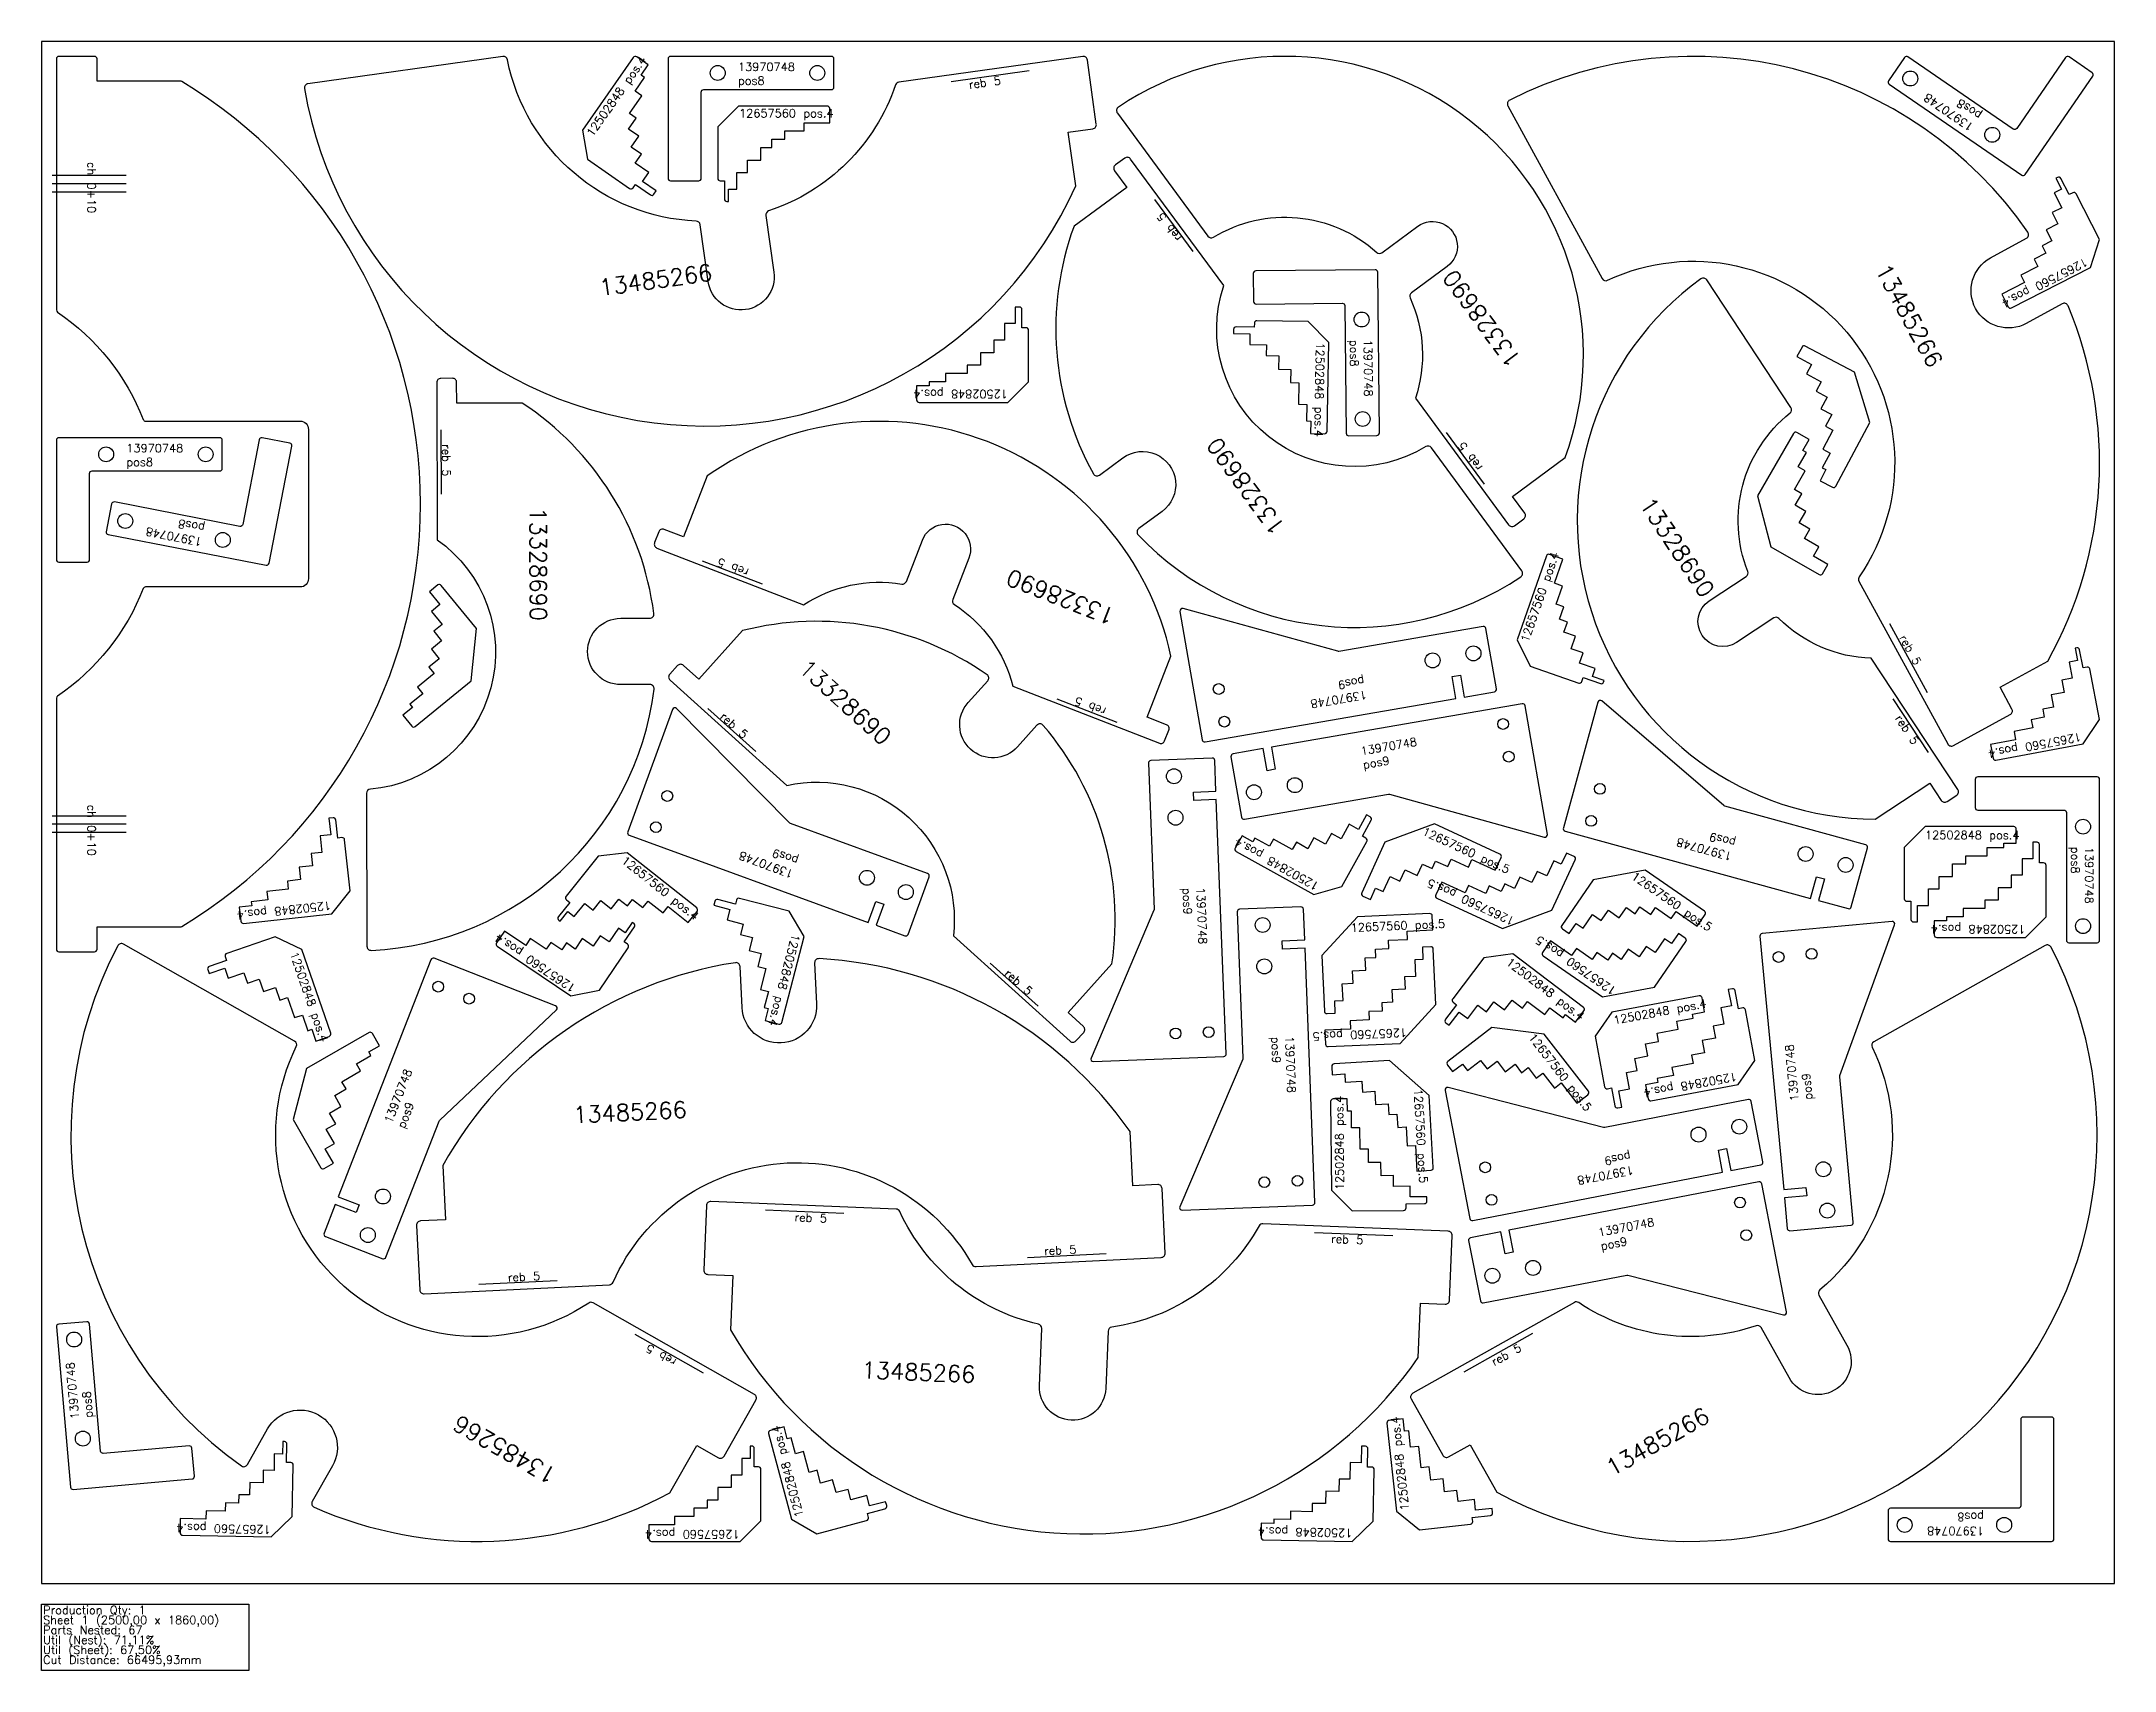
# Model space of a CAD drawing. Header units: millimetres. Extents: x 0 to 2500, y -105 to 1860.
import ezdxf

# ---------------------------------------------------------------- set-up
doc = ezdxf.new("R2010")
doc.units = ezdxf.units.MM
for name, color, linetype in [('12502848', 7, 'Continuous'), ('12657560', 7, 'Continuous'), ('13328690', 7, 'Continuous'), ('13485266', 7, 'Continuous'), ('13967109', 7, 'Continuous'), ('13970748', 7, 'Continuous'), ('Chanfro', 7, 'Continuous'), ('Rebaixo', 7, 'Continuous'), ('sheet', 24, 'Continuous'), ('Stats', 7, 'Continuous'), ('Texto', 7, 'Continuous')]:
    doc.layers.add(name, color=color, linetype=linetype)
doc.styles.get("Standard").update_dxf_attribs({"font": 'txt.shx'})

msp = doc.modelspace()

# ---------------------------------------------------------------- linework, layer by layer
at = {"layer": '12502848', "color": 1}
for points in [[(716.3, 1687.5), (734.3, 1674.9, 0.414214), (738.5, 1675.6), (741.3, 1679.7), (724.9, 1691.2), (732.4, 1701.8), (716, 1713.3), (723.5, 1723.9), (711.2, 1732.5), (720.4, 1745.6), (708.1, 1754.3), (717.3, 1767.4), (709.1, 1773.1), (724, 1794.4), (715.8, 1800.1), (727.3, 1816.5), (723.2, 1819.4), (731.8, 1831.7), (717.8, 1841.4, 0.414214), (713.7, 1840.7), (652.3, 1753), (658.4, 1718.2), (709.2, 1682.7, 0.414214), (713.4, 1683.4)], [(1182.4, 1514.6), (1182.4, 1536.6, 0.414214), (1179.4, 1539.6), (1174.4, 1539.6), (1174.4, 1519.6), (1161.4, 1519.6), (1161.4, 1499.6), (1148.4, 1499.6), (1148.4, 1484.6), (1132.4, 1484.6), (1132.4, 1469.6), (1116.4, 1469.6), (1116.4, 1459.6), (1090.4, 1459.6), (1090.4, 1449.6), (1070.4, 1449.6), (1070.4, 1444.6), (1055.4, 1444.6), (1055.4, 1427.6, 0.414214), (1058.4, 1424.6), (1165.4, 1424.6), (1190.4, 1449.6), (1190.4, 1511.6, 0.414214), (1187.4, 1514.6)], [(1462.6, 1515.3), (1440.6, 1515.7, 0.414214), (1437.5, 1512.7), (1437.4, 1507.7), (1457.4, 1507.4), (1457.2, 1494.4), (1477.2, 1494), (1477, 1481), (1492, 1480.8), (1491.7, 1464.8), (1506.7, 1464.5), (1506.4, 1448.5), (1516.4, 1448.3), (1516, 1422.3), (1526, 1422.1), (1525.6, 1402.2), (1530.6, 1402.1), (1530.3, 1387.1), (1547.3, 1386.8, 0.414214), (1550.4, 1389.7), (1552.3, 1496.7), (1527.7, 1522.1), (1465.7, 1523.2, 0.414214), (1462.7, 1520.3)], [(2164, 1323.5), (2204.9, 1400.3), (2186.3, 1461.2), (2127.1, 1492.6, 0.414214), (2123.1, 1491.4), (2117, 1479.9), (2134.6, 1470.5), (2128.5, 1459), (2146.2, 1449.6), (2140.1, 1438.2), (2153.3, 1431.1), (2145.8, 1417), (2159.1, 1410), (2151.5, 1395.8), (2160.4, 1391.1), (2148.2, 1368.2), (2157, 1363.5), (2147.6, 1345.8), (2152, 1343.5), (2145, 1330.2), (2160, 1322.3, 0.414214)], [(2112.8, 1387.2), (2069.3, 1311.9), (2085.7, 1250.4), (2143.7, 1216.9, 0.414214), (2147.8, 1218), (2154.3, 1229.2), (2137, 1239.2), (2143.5, 1250.5), (2126.2, 1260.5), (2132.7, 1271.7), (2119.7, 1279.2), (2127.7, 1293.1), (2114.8, 1300.6), (2122.8, 1314.5), (2114.1, 1319.5), (2127.1, 1342), (2118.5, 1347), (2128.5, 1364.3), (2124.1, 1366.8), (2131.7, 1379.8), (2116.9, 1388.3, 0.414214)], [(450.8, 1033.7), (518.2, 1088.7), (524.6, 1152.1), (482.2, 1203.9, 0.414214), (478, 1204.4), (467.9, 1196.2), (480.6, 1180.7), (470.5, 1172.4), (483.2, 1156.9), (473.1, 1148.7), (482.6, 1137.1), (470.2, 1127), (479.7, 1115.4), (467.3, 1105.2), (473.6, 1097.5), (453.5, 1081.1), (459.8, 1073.3), (444.3, 1060.7), (447.5, 1056.8), (435.9, 1047.3), (446.6, 1034.1, 0.414214)], [(1592.9, 901.3), (1603.6, 920.6, 0.414214), (1602.4, 924.6), (1598, 927.1), (1588.3, 909.6), (1576.9, 915.9), (1567.2, 898.4), (1555.9, 904.8), (1548.6, 891.7), (1534.6, 899.4), (1527.3, 886.3), (1513.3, 894.1), (1508.4, 885.4), (1485.7, 898), (1480.9, 889.3), (1463.4, 899), (1461, 894.6), (1447.8, 901.9), (1439.6, 887.1, 0.414214), (1440.7, 883), (1534.2, 831), (1568.2, 840.7), (1598.4, 894.8, 0.414214), (1597.2, 898.9)], [(357.3, 899.1), (354.9, 921, 0.414214), (351.6, 923.7), (346.6, 923.1), (348.8, 903.2), (335.9, 901.8), (338, 881.9), (325.1, 880.5), (326.7, 865.6), (310.8, 863.9), (312.5, 849), (296.6, 847.2), (297.6, 837.3), (271.8, 834.5), (272.9, 824.5), (253, 822.4), (253.5, 817.4), (238.6, 815.8), (240.5, 798.9, 0.414214), (243.8, 796.2), (350.1, 807.8), (372.3, 835.4), (365.6, 897, 0.414214), (362.3, 899.7)], [(2254.5, 822.9), (2254.5, 800.9, 0.414214), (2257.5, 797.9), (2262.5, 797.9), (2262.5, 817.9), (2275.5, 817.9), (2275.5, 837.9), (2288.5, 837.9), (2288.5, 852.9), (2304.5, 852.9), (2304.5, 867.9), (2320.5, 867.9), (2320.5, 877.9), (2346.5, 877.9), (2346.5, 887.9), (2366.5, 887.9), (2366.5, 892.9), (2381.5, 892.9), (2381.5, 909.9, 0.414214), (2378.5, 912.9), (2271.5, 912.9), (2246.5, 887.9), (2246.5, 825.9, 0.414214), (2249.5, 822.9)], [(2409.5, 869.2), (2409.5, 891.2, 0.414214), (2406.5, 894.2), (2401.5, 894.2), (2401.5, 874.2), (2388.5, 874.2), (2388.5, 854.2), (2375.5, 854.2), (2375.5, 839.2), (2359.5, 839.2), (2359.5, 824.2), (2343.5, 824.2), (2343.5, 814.2), (2317.5, 814.2), (2317.5, 804.2), (2297.5, 804.2), (2297.5, 799.2), (2282.5, 799.2), (2282.5, 782.2, 0.414214), (2285.5, 779.2), (2392.5, 779.2), (2417.5, 804.2), (2417.5, 866.2, 0.414214), (2414.5, 869.2)], [(836.9, 819.4), (815.6, 825, 0.414214), (811.9, 822.8), (810.7, 818), (830, 813), (826.8, 800.4), (846.1, 795.3), (842.8, 782.8), (857.4, 779), (853.3, 763.5), (867.9, 759.7), (863.8, 744.2), (873.5, 741.7), (867, 716.6), (876.6, 714), (871.6, 694.7), (876.4, 693.4), (872.7, 678.9), (889.1, 674.6, 0.414214), (892.8, 676.8), (919.7, 780.3), (901.8, 810.8), (841.8, 826.4, 0.414214), (838.1, 824.3)], [(223.2, 751.4), (202.4, 744.2, 0.414214), (200.5, 740.4), (202.2, 735.7), (221.1, 742.2), (225.3, 730), (244.2, 736.5), (248.5, 724.2), (262.7, 729.1), (267.9, 714), (282.1, 718.9), (287.3, 703.8), (296.7, 707), (305.2, 682.5), (314.7, 685.7), (321.2, 666.8), (326, 668.5), (330.9, 654.3), (346.9, 659.9, 0.414214), (348.8, 663.7), (313.8, 764.8), (282, 780.2), (223.4, 760, 0.414214), (221.6, 756.2)], [(1706.4, 698.1), (1693.1, 680.6, 0.414214), (1693.7, 676.4), (1697.7, 673.4), (1709.8, 689.3), (1720.1, 681.4), (1732.2, 697.4), (1742.6, 689.5), (1751.6, 701.5), (1764.4, 691.8), (1773.4, 703.8), (1786.2, 694.1), (1792.2, 702.1), (1813, 686.3), (1819, 694.3), (1834.9, 682.2), (1838, 686.2), (1849.9, 677.1), (1860.2, 690.7, 0.414214), (1859.6, 694.9), (1774.4, 759.6), (1739.3, 754.7), (1701.9, 705.3, 0.414214), (1702.4, 701.1)], [(1893.4, 597.7), (1897.4, 576.1, 0.414214), (1900.9, 573.7), (1905.8, 574.6), (1902.2, 594.3), (1915, 596.6), (1911.4, 616.3), (1924.2, 618.6), (1921.4, 633.4), (1937.2, 636.3), (1934.5, 651), (1950.2, 653.9), (1948.4, 663.8), (1973.9, 668.5), (1972.1, 678.3), (1991.8, 681.9), (1990.9, 686.9), (2005.7, 689.6), (2002.6, 706.3, 0.414214), (1999.1, 708.7), (1893.8, 689.3), (1873.8, 660.2), (1885, 599.2, 0.414214), (1888.5, 596.8)], [(2046.7, 693.3), (2042.7, 715, 0.414214), (2039.2, 717.4), (2034.2, 716.5), (2037.9, 696.8), (2025.1, 694.4), (2028.7, 674.8), (2015.9, 672.4), (2018.7, 657.7), (2002.9, 654.8), (2005.6, 640), (1989.9, 637.1), (1991.7, 627.3), (1966.2, 622.5), (1968, 612.7), (1948.3, 609.1), (1949.2, 604.2), (1934.5, 601.4), (1937.5, 584.7, 0.414214), (1941, 582.3), (2046.3, 601.7), (2066.3, 630.9), (2055.1, 691.8, 0.414214), (2051.6, 694.2)], [(395.1, 664.5), (319.8, 621), (303.4, 559.5), (336.9, 501.5, 0.414214), (341, 500.4), (352.3, 506.9), (342.3, 524.2), (353.5, 530.7), (343.5, 548), (354.8, 554.5), (347.2, 567.5), (361.1, 575.5), (353.6, 588.5), (367.4, 596.5), (362.4, 605.2), (384.9, 618.2), (379.9, 626.9), (397.2, 636.9), (394.7, 641.2), (407.7, 648.7), (399.2, 663.4, 0.414214)], [(1645.7, 458.1), (1667.7, 458.3, 0.414214), (1670.7, 461.3), (1670.6, 466.3), (1650.6, 466.2), (1650.5, 479.2), (1630.5, 479), (1630.4, 492), (1615.4, 491.9), (1615.3, 507.9), (1600.3, 507.8), (1600.2, 523.8), (1590.2, 523.7), (1590, 549.7), (1580, 549.6), (1579.8, 569.6), (1574.8, 569.6), (1574.7, 584.6), (1557.7, 584.5, 0.414214), (1554.7, 581.4), (1555.6, 474.4), (1580.7, 449.6), (1642.7, 450.1, 0.414214), (1645.7, 453.1)], [(996, 84.5), (1017.2, 90.2, 0.414214), (1019.3, 93.9), (1018, 98.7), (998.7, 93.5), (995.3, 106.1), (976, 100.9), (972.7, 113.4), (958.2, 109.6), (954, 125), (939.5, 121.1), (935.4, 136.6), (925.7, 134), (919, 159.1), (909.4, 156.5), (904.2, 175.8), (899.3, 174.6), (895.5, 189), (879, 184.6, 0.414214), (876.9, 181), (904.6, 77.6), (935.2, 59.9), (995.1, 76, 0.414214), (997.2, 79.7)], [(1725.4, 79.8), (1747.3, 82.2, 0.414214), (1750, 85.5), (1749.4, 90.5), (1729.5, 88.3), (1728.1, 101.2), (1708.3, 99.1), (1706.9, 112), (1692, 110.4), (1690.2, 126.3), (1675.3, 124.7), (1673.6, 140.6), (1663.7, 139.5), (1660.9, 165.4), (1650.9, 164.3), (1648.8, 184.2), (1643.8, 183.7), (1642.2, 198.6), (1625.3, 196.8, 0.414214), (1622.6, 193.5), (1634.1, 87.1), (1661.7, 64.9), (1723.3, 71.6, 0.414214), (1726, 74.9)], [(1599.2, 140.4), (1599.6, 162.4, 0.414214), (1596.7, 165.5), (1591.7, 165.6), (1591.3, 145.6), (1578.3, 145.8), (1578, 125.8), (1565, 126), (1564.7, 111), (1548.7, 111.3), (1548.5, 96.3), (1532.5, 96.6), (1532.3, 86.6), (1506.3, 87.1), (1506.1, 77.1), (1486.1, 77.4), (1486, 72.4), (1471, 72.7), (1470.7, 55.7, 0.414214), (1473.7, 52.6), (1580.7, 50.8), (1606.1, 75.3), (1607.2, 137.3, 0.414214), (1604.2, 140.4)]]:
    msp.add_lwpolyline(points, format="xyb", close=True, dxfattribs=at)
at = {"layer": '12657560', "color": 1}
for points in [[(947.6, 1782), (840.6, 1782), (815.6, 1757), (815.6, 1695, 0.414214), (818.6, 1692), (823.6, 1692), (823.6, 1670, 0.414214), (826.6, 1667), (828.6, 1667), (828.6, 1682), (838.6, 1682), (838.6, 1702), (851.6, 1702), (851.6, 1717), (867.6, 1717), (867.6, 1732), (880.6, 1732), (880.6, 1742), (896.6, 1742), (896.6, 1752), (919.6, 1752), (919.6, 1762), (950.6, 1762), (950.6, 1779, 0.414214)], [(2375.8, 1538.6), (2471.1, 1587.3), (2482, 1621), (2453.7, 1676.1, 0.414214), (2449.7, 1677.5), (2445.2, 1675.2), (2435.2, 1694.8, 0.414214), (2431.2, 1696.1), (2429.4, 1695.2), (2436.2, 1681.8), (2427.3, 1677.3), (2436.4, 1659.4), (2424.9, 1653.5), (2431.7, 1640.2), (2417.4, 1632.9), (2424.3, 1619.5), (2412.7, 1613.6), (2417.3, 1604.7), (2403, 1597.4), (2407.6, 1588.5), (2387.1, 1578), (2391.6, 1569.1), (2364, 1555), (2371.8, 1539.9, 0.414214)], [(1814.9, 1239.4), (1779.8, 1138.3), (1795.2, 1106.5), (1853.8, 1086.1, 0.414214), (1857.6, 1088), (1859.2, 1092.7), (1880, 1085.5, 0.414214), (1883.8, 1087.3), (1884.5, 1089.2), (1870.3, 1094.1), (1873.6, 1103.6), (1854.7, 1110.2), (1859, 1122.4), (1844.8, 1127.4), (1850.1, 1142.5), (1835.9, 1147.4), (1840.2, 1159.7), (1830.7, 1163), (1836, 1178.1), (1826.5, 1181.4), (1834.1, 1203.1), (1824.6, 1206.4), (1834.8, 1235.6), (1818.7, 1241.2, 0.414214)], [(2357, 993), (2462.1, 1012.9), (2482, 1042.1), (2470.4, 1103.1, 0.414214), (2466.9, 1105.4), (2462, 1104.5), (2457.9, 1126.1, 0.414214), (2454.4, 1128.5), (2452.4, 1128.1), (2455.2, 1113.4), (2445.4, 1111.5), (2449.1, 1091.9), (2436.4, 1089.5), (2439.2, 1074.7), (2423.4, 1071.7), (2426.2, 1057), (2413.5, 1054.6), (2415.3, 1044.8), (2399.6, 1041.8), (2401.5, 1032), (2378.9, 1027.7), (2380.7, 1017.8), (2350.3, 1012.1), (2353.5, 995.4, 0.414214)], [(1753.2, 860.3), (1760.3, 875.7, 0.414214), (1758.8, 879.7), (1679.8, 916.1), (1620.1, 894.1), (1592.1, 833.2, 0.414214), (1593.6, 829.2), (1602.6, 825), (1608.9, 838.7), (1618, 834.5), (1626.4, 852.6), (1638.2, 847.2), (1644.4, 860.8), (1659, 854.1), (1665.3, 867.8), (1677.1, 862.3), (1681.2, 871.4), (1695.8, 864.7), (1700, 873.8), (1720.9, 864.2), (1725, 873.2)], [(790.2, 814.8), (706.4, 881.4), (671.3, 877.5), (632.7, 829, 0.414214), (633.2, 824.7), (637.1, 821.6), (623.4, 804.4, 0.414214), (623.9, 800.2), (625.4, 799), (634.8, 810.7), (642.6, 804.5), (655.1, 820.1), (665.2, 812), (674.6, 823.7), (687.1, 813.8), (696.4, 825.5), (706.6, 817.4), (712.8, 825.2), (725.3, 815.3), (731.6, 823.1), (749.6, 808.8), (755.8, 816.6), (780, 797.3), (790.6, 810.6, 0.414214)], [(1688.6, 845.9), (1681.4, 830.5, 0.414214), (1682.9, 826.5), (1761.9, 790.1), (1821.6, 812.1), (1849.7, 873, 0.414214), (1848.2, 877), (1839.1, 881.1), (1832.8, 867.5), (1823.8, 871.7), (1815.4, 853.5), (1803.6, 859), (1797.3, 845.4), (1782.8, 852), (1776.5, 838.4), (1764.7, 843.9), (1760.5, 834.8), (1746, 841.5), (1741.8, 832.4), (1720.9, 842), (1716.7, 832.9)], [(1996.7, 792.8), (2006.4, 806.8, 0.414214), (2005.6, 811), (1934, 860.4), (1871.4, 848.9), (1833.3, 793.7, 0.414214), (1834.1, 789.6), (1842.3, 783.9), (1850.9, 796.2), (1859.1, 790.6), (1870.4, 807), (1881.1, 799.6), (1889.7, 812), (1902.8, 802.9), (1911.4, 815.3), (1922.1, 807.9), (1927.7, 816.1), (1940.9, 807), (1946.6, 815.3), (1965.5, 802.2), (1971.2, 810.4)], [(1677.9, 788.3), (1677.2, 805.3, 0.414214), (1674.1, 808.1), (1587.1, 804.3), (1544.2, 757.3), (1547.1, 690.4, 0.414214), (1550.3, 687.5), (1560.3, 688), (1559.6, 703), (1569.6, 703.4), (1568.7, 723.4), (1581.7, 724), (1581, 739), (1597, 739.7), (1596.3, 754.6), (1609.3, 755.2), (1608.9, 765.2), (1624.9, 765.9), (1624.4, 775.9), (1647.4, 776.9), (1647, 786.9)], [(549.6, 768.6), (638.3, 708.8), (673, 715.5), (707.6, 766.9, 0.414214), (706.8, 771.1), (702.7, 773.9), (715, 792.1, 0.414214), (714.2, 796.3), (712.5, 797.4), (704.1, 785), (695.8, 790.6), (684.7, 774), (673.9, 781.3), (665.5, 768.8), (652.2, 777.8), (643.8, 765.3), (633.1, 772.6), (627.5, 764.3), (614.2, 773.3), (608.6, 765), (589.5, 777.8), (584, 769.5), (558.3, 786.9), (548.8, 772.8, 0.414214)], [(1819.8, 775.2), (1810.1, 761.2, 0.414214), (1810.9, 757), (1882.5, 707.6), (1945.1, 719.1), (1983.1, 774.2, 0.414214), (1982.4, 778.4), (1974.1, 784.1), (1965.6, 771.8), (1957.4, 777.4), (1946, 761), (1935.3, 768.3), (1926.8, 756), (1913.6, 765.1), (1905.1, 752.7), (1894.4, 760.1), (1888.8, 751.9), (1875.6, 761), (1869.9, 752.7), (1851, 765.8), (1845.3, 757.6)], [(1547.7, 667.4), (1548.4, 650.4, 0.414214), (1551.5, 647.6), (1638.5, 651.4), (1681.4, 698.3), (1678.5, 765.3, 0.414214), (1675.3, 768.1), (1665.3, 767.7), (1666, 752.7), (1656, 752.3), (1656.9, 732.3), (1643.9, 731.7), (1644.6, 716.7), (1628.6, 716), (1629.3, 701), (1616.3, 700.5), (1616.7, 690.5), (1600.7, 689.8), (1601.2, 679.8), (1578.2, 678.8), (1578.6, 668.8)], [(1851.5, 579.2), (1865, 589.6, 0.414214), (1865.5, 593.8), (1812.2, 662.6), (1749.1, 670.6), (1696.1, 629.6, 0.414214), (1695.6, 625.3), (1701.7, 617.4), (1713.6, 626.6), (1719.7, 618.7), (1735.5, 631), (1743.5, 620.7), (1755.3, 629.9), (1765.1, 617.2), (1777, 626.4), (1785, 616.1), (1792.9, 622.2), (1802.7, 609.6), (1810.6, 615.7), (1824.6, 597.5), (1832.6, 603.7)], [(1658.7, 497.5), (1675.7, 498.5, 0.414214), (1678.5, 501.7), (1673.4, 588.5), (1625.8, 630.8), (1558.9, 626.9, 0.414214), (1556.1, 623.7), (1556.7, 613.7), (1571.7, 614.6), (1572.3, 604.6), (1592.2, 605.8), (1593, 592.8), (1608, 593.7), (1608.9, 577.7), (1623.9, 578.6), (1624.7, 565.6), (1634.6, 566.2), (1635.6, 550.2), (1645.6, 550.8), (1646.9, 527.9), (1656.9, 528.5)], [(170.1, 58.2), (277.1, 56.3), (302.5, 80.9), (303.6, 142.9, 0.414214), (300.7, 145.9), (295.7, 146), (296, 168, 0.414214), (293.1, 171.1), (291.1, 171.1), (290.8, 156.1), (280.8, 156.3), (280.5, 136.3), (267.5, 136.5), (267.2, 121.5), (251.2, 121.8), (251, 106.8), (238, 107), (237.8, 97), (221.8, 97.3), (221.6, 87.3), (198.6, 87.7), (198.4, 77.7), (167.4, 78.3), (167.2, 61.3, 0.414214)], [(735.6, 50.7), (842.6, 50.7), (867.6, 75.7), (867.6, 137.7, 0.414214), (864.6, 140.7), (859.6, 140.7), (859.6, 162.7, 0.414214), (856.6, 165.7), (854.6, 165.7), (854.6, 150.7), (844.6, 150.7), (844.6, 130.7), (831.6, 130.7), (831.6, 115.7), (815.6, 115.7), (815.6, 100.7), (802.6, 100.7), (802.6, 90.7), (786.6, 90.7), (786.6, 80.7), (763.6, 80.7), (763.6, 70.7), (732.6, 70.7), (732.6, 53.7, 0.414214)]]:
    msp.add_lwpolyline(points, format="xyb", close=True, dxfattribs=at)
at = {"layer": '13328690', "color": 1}
for points in [[(1652.1, 1556.9, 0.355049), (1650.5, 1550.8, -0.189211), (1657, 1429.7), (1769.3, 1276.9, 0.414214), (1776.3, 1275.9), (1787.6, 1284.2, 0.414214), (1788.7, 1291.2), (1773.9, 1311.3), (1837.5, 1358.1, 0.726683), (1298.7, 1780.8, 0.426648), (1297.5, 1773.6), (1406.6, 1625.1, 0.388716), (1413.3, 1623.8, -0.33051), (1610.3, 1605.6, 0.355049), (1616.6, 1605.2), (1659.8, 1637, -1.000001), (1695.3, 1588.7)], [(1323.2, 1272.4, 0.45195), (1322.5, 1264.9, 0.365433), (1784, 1214.4, 0.426648), (1785.2, 1221.5), (1676.1, 1370, 0.388716), (1669.4, 1371.3, -0.697841), (1425.7, 1565.5), (1313.4, 1718.2, 0.414214), (1306.4, 1719.3), (1295.1, 1711, 0.414214), (1294.1, 1704), (1308.9, 1683.9), (1245.2, 1637.1, 0.217854), (1268.5, 1338.5, 0.45195), (1275.8, 1336.9), (1304.1, 1357.7, -1.000001), (1351.5, 1293.2)], [(2089, 1164.6), (2044.2, 1135.1, -1), (2011.1, 1185.1), (2055.9, 1214.7, 0.355049), (2057.8, 1220.7, -0.33051), (2108.8, 1411.9, 0.388716), (2109.8, 1418.5), (2008.2, 1572.3, 0.426648), (2001.1, 1573.6, 0.726683), (2211.4, 921.9), (2277.3, 965.5), (2291.1, 944.6, 0.414214), (2298, 943.2), (2309.7, 950.9, 0.414214), (2311.1, 957.8), (2206.6, 1116, -0.189211), (2095.2, 1164, 0.355049)], [(733.8, 1084.3), (698.7, 1084.2, -1), (698.5, 1164.2), (733.6, 1164.3, 0.45195), (738.5, 1170, 0.217854), (579.8, 1423.9), (500.8, 1423.7), (500.7, 1448.7, 0.414214), (495.7, 1453.7), (481.7, 1453.6, 0.414214), (476.7, 1448.6), (477.2, 1259, -0.697841), (396.6, 958, 0.388716), (392, 953.1), (392.5, 768.7, 0.426648), (397.7, 763.7, 0.365433), (738.8, 1078.7, 0.45195)], [(1171.4, 1082.2), (1348.1, 1013.5, 0.414214), (1354.5, 1016.4), (1359.6, 1029.4, 0.414214), (1356.8, 1035.9), (1333.4, 1045), (1362.1, 1118.6, 0.536675), (802.8, 1335.9), (774.2, 1262.3), (750.9, 1271.4, 0.414214), (744.4, 1268.5), (739.4, 1255.5, 0.414214), (742.2, 1249), (918.9, 1180.3, -0.189211), (1037.5, 1205.5, 0.355049), (1043, 1208.7), (1062.4, 1258.6, -1.000001), (1118.4, 1236.9), (1098.9, 1186.9, 0.355049), (1100.9, 1180.9, -0.189211)], [(1140.3, 1096.2, 0.217854), (845.5, 1149.3), (792.6, 1090.7), (774.1, 1107.4, 0.414214), (767, 1107.1), (757.6, 1096.7, 0.414214), (758, 1089.6), (898.7, 962.6, -0.51689), (1099.7, 781.1), (1240.5, 654.1, 0.414214), (1247.5, 654.4), (1256.9, 664.8, 0.414214), (1256.5, 671.9), (1238, 688.6), (1290.9, 747.3, 0.217854), (1208, 1035.1, 0.45195), (1200.5, 1035.2), (1177, 1009.1, -1), (1117.6, 1062.7), (1141.2, 1088.8, 0.45195)]]:
    msp.add_lwpolyline(points, format="xyb", close=True, dxfattribs=at)
at = {"layer": '13485266', "color": 1}
for points in [[(1261.3, 1837.6, 0.414214), (1255.7, 1841.9), (1034.1, 1810.8, 0.282749), (1030.1, 1807.5, -0.234081), (876.9, 1655.6, 0.361727), (873.6, 1650.1), (883.2, 1581.7, -1), (803.9, 1570.6), (794.3, 1639, 0.361727), (789.6, 1643.3, -0.344709), (561.9, 1837.9, 0.396596), (556.4, 1841.9), (321.4, 1809, 0.423303), (317.2, 1803.2, 0.74069), (1247.2, 1685.7), (1238.2, 1750.6), (1267.9, 1754.7, 0.414214), (1272.1, 1760.4)], [(2395.5, 1629.8, 0.375429), (1770.6, 1789.2, 0.423303), (1768.5, 1782.3), (1882.1, 1574.1, 0.396596), (1888.6, 1571.9, -0.765147), (2192.1, 1214.2, 0.282749), (2191.8, 1209), (2299, 1012.6, 0.414214), (2305.8, 1010.6), (2374.3, 1048, 0.414214), (2376.2, 1054.8), (2361.9, 1081.1), (2419.4, 1112.5, 0.230698), (2443.9, 1541.1, 0.444796), (2436.9, 1543.6), (2393.6, 1519.9, -0.999999), (2350.4, 1598.9), (2393.8, 1622.6, 0.444796)], [(241.1, 141.8, 0.444796), (248.3, 143.4), (272.7, 186.4, -0.999999), (351, 141.9), (326.6, 99, 0.444796), (328.9, 91.9, 0.230698), (757.9, 109.4), (790.2, 166.4), (816.3, 151.6, 0.414214), (823.1, 153.5), (861.6, 221.3, 0.414214), (859.7, 228.1), (665.2, 338.5, 0.282749), (659.9, 338.3, -0.765147), (307.3, 647.7, 0.396596), (305.2, 654.2), (98.9, 771.3, 0.423303), (92, 769.2, 0.375429)], [(483.9, 504.2), (487.1, 438.7), (457.2, 437.3, 0.414214), (452.4, 432), (456.3, 354.1, 0.414214), (461.5, 349.4), (685, 360.4, 0.282749), (689.3, 363.4, -0.614636), (1122.4, 384.8, 0.282749), (1127, 382.2), (1350.4, 393.3, 0.414214), (1355.2, 398.5), (1351.3, 476.4, 0.414214), (1346.1, 481.2), (1316.1, 479.7), (1312.9, 545.1, 0.230698), (937.7, 753.7, 0.444796), (932.4, 748.5), (934.8, 699.1, -0.999999), (844.9, 694.7), (842.5, 744.1, 0.444796), (836.8, 748.8, 0.230698)], [(1651.7, 222.6), (1689.9, 154.6, 0.414214), (1696.7, 152.7), (1722.8, 167.4), (1755, 110.3, 0.74069), (2423.4, 767.6, 0.423303), (2416.5, 769.6), (2209.7, 653.4, 0.396596), (2207.7, 646.8, -0.344709), (2144.6, 354.1, 0.361727), (2143.4, 347.8), (2177.3, 287.5, -1), (2107.5, 248.3), (2073.7, 308.6, 0.361727), (2067.7, 310.9, -0.234081), (1853.8, 338.9, 0.282749), (1848.6, 339.1), (1653.6, 229.4, 0.414214)], [(1035.1, 448.8, 0.282749), (1030.7, 451.7), (807.2, 460.7, 0.414214), (802, 455.9), (798.9, 378, 0.414214), (803.6, 372.8), (833.6, 371.6), (831, 306.1, 0.552944), (1660.3, 272.7), (1663, 338.2), (1692.9, 337, 0.414214), (1698.1, 341.8), (1701.3, 419.7, 0.414214), (1696.5, 424.9), (1472.9, 433.9, 0.282749), (1468.4, 431.4, -0.234081), (1290.6, 309.2, 0.361727), (1286.3, 304.4), (1283.5, 235.4, -1), (1203.6, 238.6), (1206.4, 307.7, 0.361727), (1202.5, 312.7, -0.234081)]]:
    msp.add_lwpolyline(points, format="xyb", close=True, dxfattribs=at)
at = {"layer": '13967109', "color": 1}
msp.add_lwpolyline([(169.2, 792.4, 0.564815), (169.2, 1811.6, 0.136464), (167.6, 1812), (67, 1812), (67, 1839, 0.414214), (64, 1842), (21, 1842, 0.414214), (18, 1839), (18, 1536.1, 0.24848), (19.3, 1533.6, -0.151564), (122.8, 1403.9, 0.308866), (125.6, 1402), (312, 1402, -0.414214), (322, 1392), (322, 1212, -0.414214), (312, 1202), (125.6, 1202, 0.308866), (122.8, 1200.1, -0.151564), (19.3, 1070.4, 0.24848), (18, 1067.9), (18, 765, 0.414214), (21, 762), (64, 762, 0.414214), (67, 765), (67, 792), (167.6, 792, 0.136464)], format="xyb", close=True, dxfattribs=at)
at = {"layer": '13970748', "color": 1}
for points in [[(798.6, 1802), (952.6, 1802, 0.414214), (955.6, 1805), (955.6, 1839, 0.414214), (952.6, 1842), (758.6, 1842, 0.414214), (755.6, 1839), (755.6, 1695, 0.414214), (758.6, 1692), (792.6, 1692, 0.414214), (795.6, 1695), (795.6, 1799, -0.414214)], [(2377.8, 1754.2), (2250.9, 1841.5, 0.414214), (2246.8, 1840.7), (2227.5, 1812.7, 0.414214), (2228.3, 1808.5), (2388.1, 1698.6, 0.414214), (2392.3, 1699.4), (2473.9, 1818, 0.414214), (2473.1, 1822.2), (2445.1, 1841.5, 0.414214), (2440.9, 1840.7), (2382, 1755, -0.414214)], [(1571.8, 1541.4), (1573.4, 1387.4, 0.414214), (1576.5, 1384.4), (1610.5, 1384.8, 0.414214), (1613.4, 1387.8), (1611.4, 1581.8, 0.414214), (1608.4, 1584.7), (1464.4, 1583.2, 0.414214), (1461.4, 1580.2), (1461.8, 1546.2, 0.414214), (1464.8, 1543.2), (1568.8, 1544.3, -0.414214)], [(61, 1342), (215, 1342, 0.414214), (218, 1345), (218, 1379, 0.414214), (215, 1382), (21, 1382, 0.414214), (18, 1379), (18, 1235, 0.414214), (21, 1232), (55, 1232, 0.414214), (58, 1235), (58, 1339, -0.414214)], [(239.3, 1275.1), (88.1, 1304.5, 0.414214), (84.6, 1302.1), (78.1, 1268.7, 0.414214), (80.4, 1265.2), (270.9, 1228.2, 0.414214), (274.4, 1230.6), (301.9, 1371.9, 0.414214), (299.5, 1375.4), (266.1, 1381.9, 0.414214), (262.6, 1379.6), (242.8, 1277.5, -0.414214)], [(1399.8, 1017.7, 0.414214), (1403.3, 1015.2), (1705.8, 1067.5), (1701.2, 1094.1), (1711.1, 1095.8), (1715.7, 1069.2), (1752.1, 1075.5, 0.414214), (1754.6, 1079), (1742, 1151.9, 0.414214), (1738.5, 1154.3), (1564.7, 1124.3, -0.110744), (1563.4, 1124.4), (1376.8, 1176, 0.550196), (1373, 1172.6)], [(707, 906.6, 0.414214), (708.7, 902.8), (997.1, 797.3), (1006.3, 822.7), (1015.7, 819.3), (1006.5, 793.9), (1041.2, 781.2, 0.414214), (1045.1, 783), (1070.5, 852.5, 0.414214), (1068.7, 856.3), (903.1, 916.9, -0.110744), (902, 917.6), (765.9, 1055.4, 0.550196), (761, 1054.3)], [(1789.3, 1058.6, 0.414214), (1785.8, 1061), (1483.3, 1008.7), (1487.9, 982.1), (1478, 980.4), (1473.4, 1007), (1437, 1000.7, 0.414214), (1434.5, 997.3), (1447.1, 924.3, 0.414214), (1450.6, 921.9), (1624.3, 951.9, -0.110744), (1625.7, 951.9), (1812.3, 900.2, 0.550196), (1816, 903.6)], [(1835.3, 911.3, 0.414214), (1837.4, 907.6), (2133.5, 826.4), (2140.6, 852.5), (2150.3, 849.8), (2143.1, 823.8), (2178.8, 814, 0.414214), (2182.5, 816.1), (2202.1, 887.5, 0.414214), (2200, 891.1), (2029.9, 937.8, -0.110744), (2028.8, 938.4), (1881.8, 1064.5, 0.550196), (1877, 1063)], [(1425.8, 635.7, 0.414214), (1428.7, 638.9), (1416.8, 945.6), (1389.8, 944.6), (1389.4, 954.6), (1416.4, 955.6), (1415, 992.6, 0.414214), (1411.9, 995.5), (1337.9, 992.6, 0.414214), (1335, 989.5), (1341.9, 813.3, -0.110744), (1341.6, 812), (1265.8, 633.8, 0.550196), (1268.6, 629.7)], [(2442, 929.9), (2442, 775.9, 0.414214), (2445, 772.9), (2479, 772.9, 0.414214), (2482, 775.9), (2482, 969.9, 0.414214), (2479, 972.9), (2335, 972.9, 0.414214), (2332, 969.9), (2332, 935.9, 0.414214), (2335, 932.9), (2439, 932.9, -0.414214)], [(1532.8, 456.4, 0.414214), (1535.7, 459.5), (1523.8, 766.3), (1496.8, 765.2), (1496.4, 775.2), (1523.4, 776.2), (1522, 813.2, 0.414214), (1518.9, 816.1), (1444.9, 813.2, 0.414214), (1442.1, 810.1), (1448.9, 633.9, -0.110744), (1448.6, 632.6), (1372.8, 454.5, 0.550196), (1375.7, 450.3)], [(2075.2, 784, 0.414214), (2072.4, 780.7), (2101, 475.1), (2127.9, 477.6), (2128.8, 467.6), (2101.9, 465.1), (2105.4, 428.3, 0.414214), (2108.6, 425.5), (2182.3, 432.4, 0.414214), (2185, 435.7), (2168.6, 611.3, -0.110744), (2168.8, 612.6), (2234.8, 794.6, 0.550196), (2231.7, 798.6)], [(473.6, 754.1, 0.414214), (469.7, 752.4), (357.9, 466.4), (383.1, 456.6), (379.5, 447.3), (354.3, 457.1), (340.8, 422.6, 0.414214), (342.5, 418.7), (411.5, 391.8, 0.414214), (415.4, 393.5), (479.5, 557.8, -0.110744), (480.3, 558.8), (621, 691.9, 0.550196), (620, 696.8)], [(1722.5, 440.3, 0.414214), (1726, 437.9), (2027.4, 496.2), (2022.3, 522.7), (2032.1, 524.6), (2037.2, 498.1), (2073.5, 505.1, 0.414214), (2075.9, 508.6), (2061.9, 581.3, 0.414214), (2058.4, 583.7), (1885.2, 550.2, -0.110744), (1883.9, 550.2), (1696.3, 598.2, 0.550196), (1692.6, 594.7)], [(2074.6, 481.9, 0.414214), (2071.1, 484.3), (1769.6, 426), (1774.8, 399.5), (1765, 397.6), (1759.8, 424.1), (1723.5, 417.1, 0.414214), (1721.1, 413.6), (1735.2, 340.9, 0.414214), (1738.7, 338.5), (1911.8, 372, -0.110744), (1913.1, 372), (2100.7, 324, 0.550196), (2104.4, 327.5)], [(71.3, 159.6), (57.9, 313, 0.414214), (54.6, 315.7), (20.8, 312.8, 0.414214), (18, 309.5), (34.9, 116.2, 0.414214), (38.2, 113.5), (181.7, 126.1, 0.414214), (184.4, 129.3), (181.4, 163.2, 0.414214), (178.2, 165.9), (74.6, 156.9, -0.414214)], [(2383.9, 90.7), (2229.9, 90.7, 0.414214), (2226.9, 87.7), (2226.9, 53.7, 0.414214), (2229.9, 50.7), (2423.9, 50.7, 0.414214), (2426.9, 53.7), (2426.9, 197.7, 0.414214), (2423.9, 200.7), (2389.9, 200.7, 0.414214), (2386.9, 197.7), (2386.9, 93.7, -0.414214)]]:
    msp.add_lwpolyline(points, format="xyb", close=True, dxfattribs=at)
for centre, radius in [((815.6, 1822), 9), ((935.6, 1822), 9), ((2253.6, 1815.3), 9), ((2352.5, 1747.4), 9), ((1592, 1524.6), 9), ((1593.3, 1404.6), 9), ((78, 1362), 9), ((198, 1362), 9), ((101, 1281.6), 9), ((218.7, 1258.7), 9), ((1726.9, 1121.9), 9), ((1677.6, 1113.4), 9), ((1419.7, 1078.9), 6.5), ((1426.5, 1039.5), 6.5), ((1762.6, 1036.7), 6.5), ((1769.4, 997.3), 6.5), ((1365.7, 973.7), 9), ((754.7, 949.9), 6.5), ((1462.2, 954.4), 9), ((1511.5, 962.9), 9), ((1879.4, 958.4), 6.5), ((1367.6, 923.7), 9), ((1868.8, 919.8), 6.5), ((741, 912.3), 6.5), ((2462, 912.9), 9), ((2127.4, 879.9), 9), ((2175.7, 866.7), 9), ((995.5, 851.2), 9), ((1042.4, 834), 9), ((1472.7, 794.3), 9), ((2462, 792.9), 9), ((1474.6, 744.3), 9), ((2094.9, 755.7), 6.5), ((2134.7, 759.4), 6.5), ((478.5, 719.9), 6.5), ((515.7, 705.4), 6.5), ((1367.7, 663.5), 6.5), ((1407.6, 665.1), 6.5), ((1998.3, 541.5), 9), ((2047.4, 551), 9), ((1741.1, 502), 6.5), ((2148.9, 499.6), 9), ((411.8, 466.8), 9), ((1474.7, 484.1), 6.5), ((1514.7, 485.7), 6.5), ((1748.7, 462.7), 6.5), ((2048.3, 459.5), 6.5), ((2153.6, 449.8), 9), ((393.6, 420.3), 9), ((2055.9, 420.2), 6.5), ((1749.7, 371.2), 9), ((1798.8, 380.7), 9), ((39.4, 294.3), 9), ((49.9, 174.8), 9), ((2246.9, 70.7), 9), ((2366.9, 70.7), 9)]:
    msp.add_circle(centre, radius, dxfattribs=at)
at = {"layer": 'Chanfro', "color": 1}
for p, q in [((102, 1698.3), (13, 1698.3)), ((102, 1688.3), (13, 1688.3)), ((102, 1678.3), (13, 1678.3)), ((102, 925.7), (13, 925.7)), ((102, 915.7), (13, 915.7)), ((102, 905.7), (13, 905.7))]:
    msp.add_line(p, q, dxfattribs=at)
at = {"layer": 'Rebaixo', "color": 1}
for p, q in [((1097.2, 1811.7), (1191, 1824.8)), ((1388.8, 1606.7), (1342.8, 1669.2)), ((482.4, 1314.1), (482.2, 1391.7)), ((1693.9, 1388.5), (1739.9, 1326)), ((869.5, 1205.2), (797.2, 1233.3)), ((2228.8, 1157.8), (2274.1, 1074.7)), ((861.4, 1003.4), (803.8, 1055.4)), ((1224.6, 1067.2), (1296.9, 1039.1)), ((2232.5, 1067.1), (2275.3, 1002.4)), ((1144.2, 748.1), (1201.8, 696.2)), ((967.8, 446.4), (873.2, 450.2)), ((1535.2, 423.5), (1629.8, 419.7)), ((1189.2, 393.2), (1283.8, 397.9)), ((622, 365.2), (527.4, 360.5)), ((715.7, 300.7), (798.1, 254)), ((1797.9, 301.5), (1715.3, 255.1))]:
    msp.add_line(p, q, dxfattribs=at)
at = {"layer": 'sheet', "color": 7}
msp.add_lwpolyline([(0, 0), (2500, 0), (2500, 1860), (0, 1860)], close=True, dxfattribs=at)
at = {"layer": 'Stats', "color": 151}
msp.add_lwpolyline([(0, -25), (250, -25), (250, -105), (0, -105), (0, -25)], close=True, dxfattribs=at)

# ---------------------------------------------------------------- texts
at = {"layer": 'Chanfro', "color": 1}
for p in [(55.4, 1714.6), (55.4, 939.4)]:
    msp.add_text('ch 0+10', height=10, rotation=270, dxfattribs=at).set_placement(p)
at = {"layer": 'Rebaixo', "color": 1, "char_height": 10}
for insert, width, attachment_point, rotation in [((1119, 1802.8), 53.846, 7, 7.975), ((1367.4, 1617.3), 51.272, 1, 126.3187), ((1715.3, 1377.9), 51.272, 9, 126.3187), ((493.3, 1335.4), 51.272, 3, 270.1531), ((853.7, 1223.1), 51.272, 7, 158.7622), ((2248.9, 1145.6), 53.846, 1, 298.6216), ((1248.3, 1069.7), 51.272, 9, 158.7622), ((853, 1025.8), 51.272, 3, 317.9269), ((2235.1, 1043.4), 51.272, 7, 303.45), ((1167.3, 742.1), 51.272, 1, 317.9269), ((947, 435.4), 53.846, 9, 357.693), ((1208.9, 406.1), 53.846, 1, 2.8284), ((1555.1, 410.9), 53.846, 7, 357.693), ((601.1, 376), 53.846, 3, 2.8284), ((727.6, 280.4), 53.846, 3, 150.4341), ((1785.9, 281.2), 53.846, 9, 29.3449)]:
    msp.add_mtext('reb 5', dxfattribs=dict(at, insert=insert, width=width, attachment_point=attachment_point, rotation=rotation))
at = {"layer": 'Stats', "color": 60}
for s, p in [('Sheet 1 (2500,00 x 1860,00)', (2, -49)), ('Production Qty: 1', (2, -37)), ('Parts Nested: 67', (2, -61)), ('Util (Nest): 71,11%', (2, -73)), ('Util (Sheet): 67,50%', (2, -85)), ('Cut Distance: 66495,93mm', (2, -97))]:
    msp.add_text(s, height=10, dxfattribs=at).set_placement(p)
at = {"layer": 'Texto', "color": 1, "attachment_point": 1}
for s, insert, char_height, width, rotation in [('12502848 pos.4', (656.4, 1750.1), 10, 110, 55), ('13970748\\Ppos8', (2325.3, 1751), 10, 30.786, 145.4915), ('13485266', (671.4, 1572.7), 20, 277.171, 7.975), ('13328690', (1769.6, 1464.4), 20, 415.814, 126.3187), ('13485266', (2228.2, 1594.5), 20, 277.171, 298.6216), ('12657560 pos.4', (2468.8, 1590.2), 10, 151.221, 207.0891), ('12502848 pos.4', (1547.2, 1496.8), 10, 110, 269), ('13970748\\Ppos8', (1604.6, 1500.3), 10, 30.786, 270.6025), ('12502848 pos.4', (1165.4, 1429.6), 10, 110, 180), ('13328690', (1485, 1262.2), 20, 415.814, 126.3187), ('13328690', (1943.2, 1312.8), 20, 415.814, 303.45), ('13970748\\Ppos8', (192.4, 1251.2), 10, 30.786, 169), ('13328690', (608.9, 1298.1), 20, 415.814, 270.1531), ('12657560 pos.4', (1783.5, 1137.8), 10, 151.221, 70.8349), ('13328690', (1289.4, 1155.7), 20, 415.814, 158.7622), ('13328690', (925.1, 1116.3), 20, 415.814, 317.9269), ('13970748\\Ppos9', (1599, 1067.3), 10, 30.786, 189.8076), ('12657560 pos.4', (2460.7, 1016.4), 10, 151.221, 190.7429), ('13970748\\Ppos9', (1590.1, 1008.9), 10, 30.786, 9.8076), ('12657560 pos.5', (1668.5, 912.7), 10, 151.221, 335.2652), ('13970748\\Ppos9', (2036.8, 871.6), 10, 30.786, 164.659), ('12502848 pos.4', (2271.5, 907.8), 10, 110, 359.9995), ('12657560 pos.4', (704.8, 878.2), 10, 151.221, 321.4761), ('13970748\\Ppos9', (904.4, 850.4), 10, 30.786, 159.9097), ('12502848 pos.4', (1536.7, 835.4), 10, 110, 150.9), ('13970748\\Ppos8', (2474.4, 888.5), 10, 30.786, 270), ('12657560 pos.5', (1922.2, 859), 10, 151.221, 325.4067), ('13970748\\Ppos9', (1402.9, 839.8), 10, 30.786, 272.2155), ('12657560 pos.5', (1773.3, 793.5), 10, 151.221, 155.266), ('12502848 pos.4', (349.6, 812.9), 10, 110, 186.2265), ('12657560 pos.5', (1578.6, 796), 10, 151.221, 2.5318), ('12657560 pos.4', (639.7, 712.2), 10, 151.221, 146.0007), ('12502848 pos.4', (914.8, 781.6), 10, 110, 255.4241), ('12657560 pos.5', (1894.3, 709), 10, 151.221, 145.4067), ('12502848 pos.4', (2392.5, 784.2), 10, 110, 179.9995), ('12502848 pos.4', (309, 763.1), 10, 110, 289.0828), ('12502848 pos.4', (1771.3, 755.5), 10, 110, 322.8169), ('12502848 pos.4', (1894.8, 684.3), 10, 110, 10.4379), ('13970748\\Ppos9', (1509.9, 660.4), 10, 30.786, 272.2173), ('12657560 pos.5', (1647, 659.6), 10, 151.221, 182.5318), ('12657560 pos.5', (1800.6, 664.8), 10, 151.221, 307.7576), ('13970748\\Ppos9', (2109.1, 581.5), 10, 30.786, 95.3367), ('13970748\\Ppos9', (413, 557.9), 10, 30.786, 68.6603), ('12502848 pos.4', (2045.3, 606.7), 10, 110, 190.4538), ('13485266', (640.7, 575.1), 20, 277.171, 2.8284), ('12502848 pos.4', (1560.6, 474.5), 10, 110, 90.4326), ('12657560 pos.5', (1665, 596.9), 10, 151.221, 273.3792), ('13970748\\Ppos9', (1920.6, 493.9), 10, 30.786, 190.9428), ('13970748\\Ppos9', (1876.4, 428.3), 10, 30.786, 10.9428), ('13970748\\Ppos8', (35.4, 198), 10, 30.786, 95), ('13485266', (989.6, 267.7), 20, 277.171, 357.693), ('13485266', (613.3, 118.9), 20, 277.171, 150.4341), ('12502848 pos.4', (1639.2, 87.6), 10, 110, 96.1632), ('13485266', (1884.3, 146.3), 20, 277.171, 29.3449), ('12502848 pos.4', (909.5, 78.9), 10, 110, 105), ('13970748\\Ppos8', (2342.5, 58.4), 10, 30.786, 180), ('12657560 pos.4', (276.4, 60), 10, 151.221, 179), ('12657560 pos.4', (841.9, 54.4), 10, 151.221, 180), ('12502848 pos.4', (1580.8, 55.8), 10, 110, 179)]:
    msp.add_mtext(s, dxfattribs=dict(at, insert=insert, char_height=char_height, width=width, rotation=rotation))
at = {"layer": 'Texto', "color": 1, "char_height": 10, "attachment_point": 1}
for s, insert, width in [('13970748\\Ppos8', (840, 1834.4), 30.786), ('12657560 pos.4', (841.3, 1778.4), 151.221), ('13970748\\Ppos8', (102.4, 1374.4), 30.786)]:
    msp.add_mtext(s, dxfattribs=dict(at, insert=insert, width=width))

doc.saveas('drawing.dxf')
